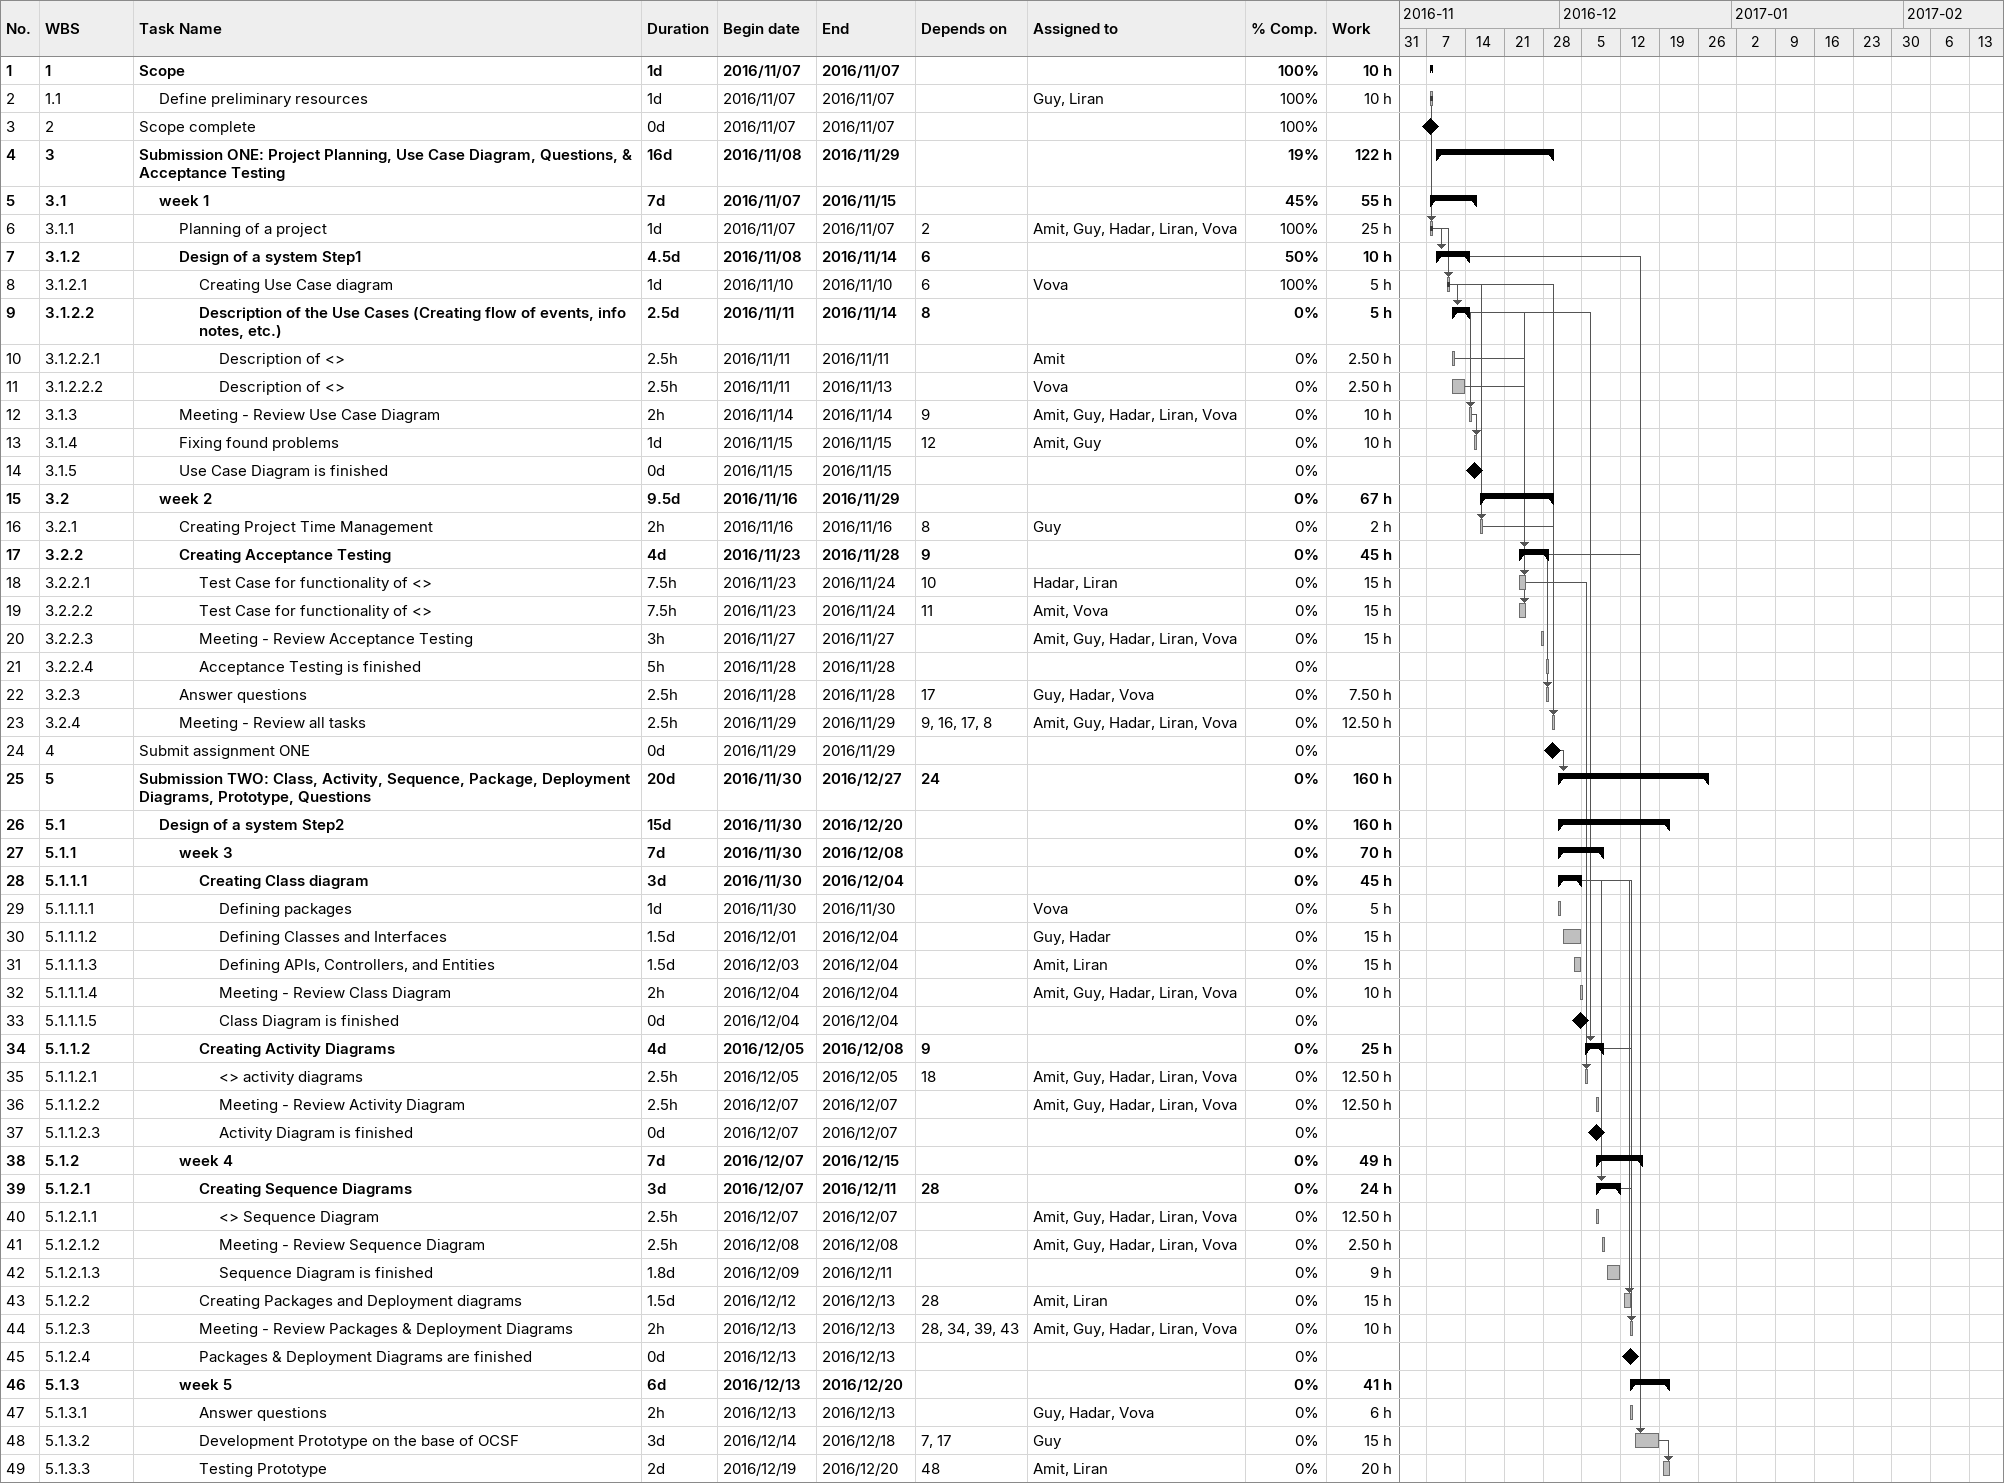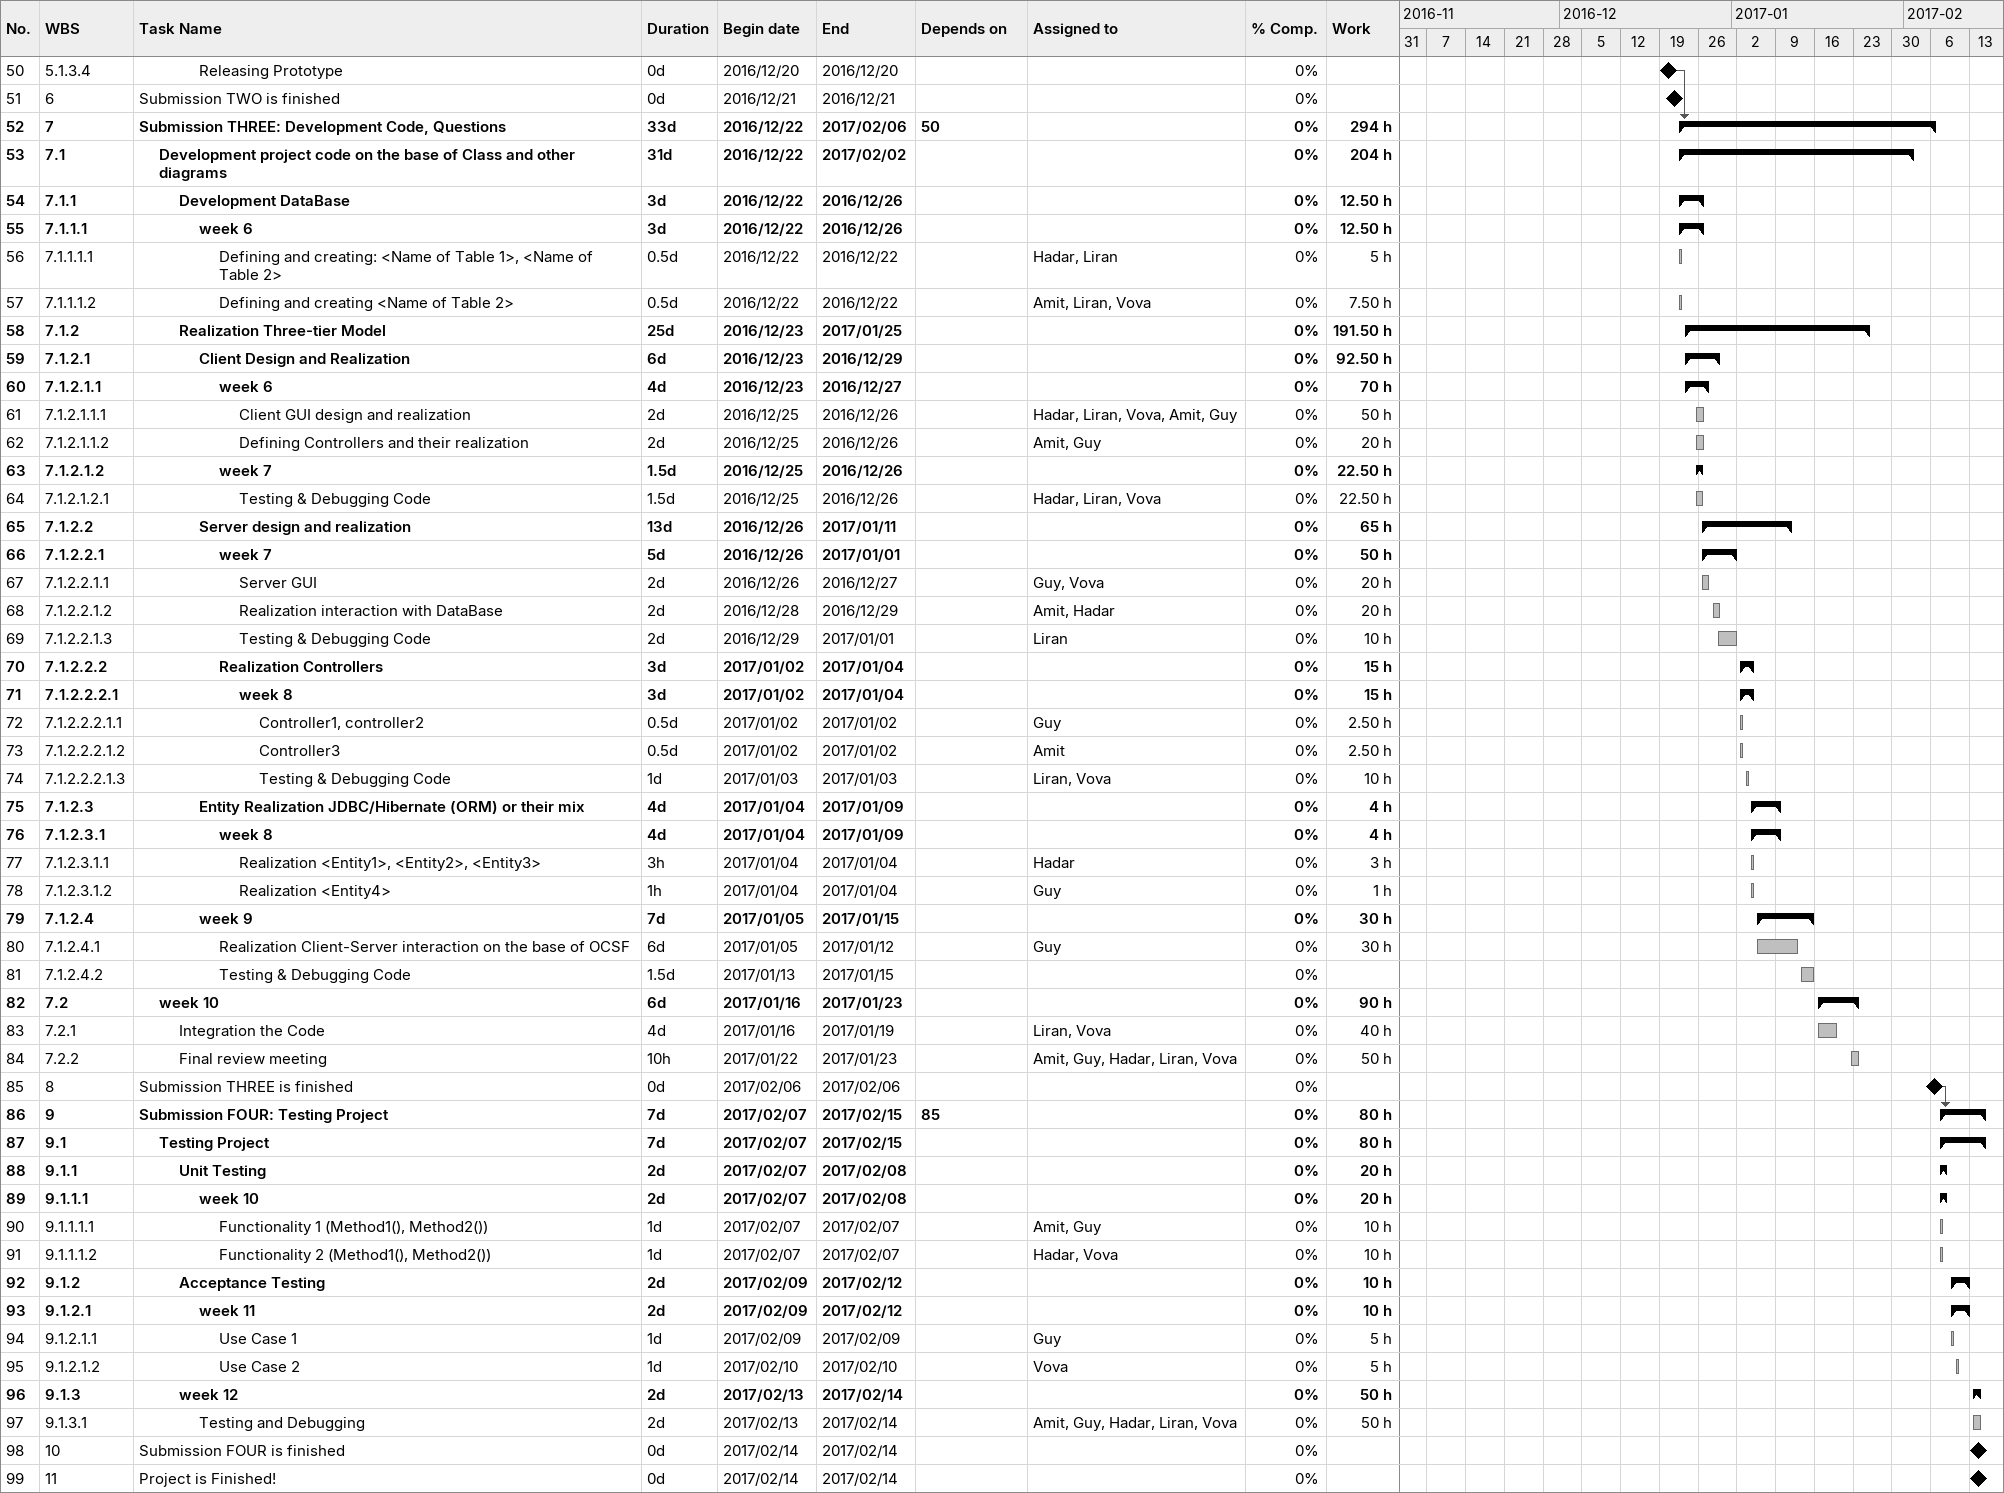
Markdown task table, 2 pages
| ID | WBS | Task | Duration | Start | Finish | Predecessors | Resources | % complete | Work (h) |
|---|---|---|---|---|---|---|---|---|---|
| 1 | 1 | **Scope** | 1d | 2016-11-07 | 2016-11-07 |  |  | 100 | 10 |
| 2 | 1.1 | Define preliminary resources | 1d | 2016-11-07 | 2016-11-07 |  | Guy, Liran | 100 | 10 |
| 3 | 2 | Scope complete | 0d | 2016-11-07 | 2016-11-07 |  |  | 100 |  |
| 4 | 3 | **Submission ONE: Project Planning, Use Case Diagram, Questions, & Acceptance Testing** | 16d | 2016-11-08 | 2016-11-29 |  |  | 19 | 122 |
| 5 | 3.1 | **week 1** | 7d | 2016-11-07 | 2016-11-15 |  |  | 45 | 55 |
| 6 | 3.1.1 | Planning of a project | 1d | 2016-11-07 | 2016-11-07 | 2 | Amit, Guy, Hadar, Liran, Vova | 100 | 25 |
| 7 | 3.1.2 | **Design of a system Step1** | 4.5d | 2016-11-08 | 2016-11-14 | 6 |  | 50 | 10 |
| 8 | 3.1.2.1 | Creating Use Case diagram | 1d | 2016-11-10 | 2016-11-10 | 6 | Vova | 100 | 5 |
| 9 | 3.1.2.2 | **Description of the Use Cases (Creating flow of events, info notes, etc.)** | 2.5d | 2016-11-11 | 2016-11-14 | 8 |  | 0 | 5 |
| 10 | 3.1.2.2.1 | Description of <> | 2.5h | 2016-11-11 | 2016-11-11 |  | Amit | 0 | 2.50 |
| 11 | 3.1.2.2.2 | Description of <> | 2.5h | 2016-11-11 | 2016-11-13 |  | Vova | 0 | 2.50 |
| 12 | 3.1.3 | Meeting - Review Use Case Diagram | 2h | 2016-11-14 | 2016-11-14 | 9 | Amit, Guy, Hadar, Liran, Vova | 0 | 10 |
| 13 | 3.1.4 | Fixing found problems | 1d | 2016-11-15 | 2016-11-15 | 12 | Amit, Guy | 0 | 10 |
| 14 | 3.1.5 | Use Case Diagram is finished | 0d | 2016-11-15 | 2016-11-15 |  |  | 0 |  |
| 15 | 3.2 | **week 2** | 9.5d | 2016-11-16 | 2016-11-29 |  |  | 0 | 67 |
| 16 | 3.2.1 | Creating Project Time Management | 2h | 2016-11-16 | 2016-11-16 | 8 | Guy | 0 | 2 |
| 17 | 3.2.2 | **Creating Acceptance Testing** | 4d | 2016-11-23 | 2016-11-28 | 9 |  | 0 | 45 |
| 18 | 3.2.2.1 | Test Case for functionality of <> | 7.5h | 2016-11-23 | 2016-11-24 | 10 | Hadar, Liran | 0 | 15 |
| 19 | 3.2.2.2 | Test Case for functionality of <> | 7.5h | 2016-11-23 | 2016-11-24 | 11 | Amit, Vova | 0 | 15 |
| 20 | 3.2.2.3 | Meeting - Review Acceptance Testing | 3h | 2016-11-27 | 2016-11-27 |  | Amit, Guy, Hadar, Liran, Vova | 0 | 15 |
| 21 | 3.2.2.4 | Acceptance Testing is finished | 5h | 2016-11-28 | 2016-11-28 |  |  | 0 |  |
| 22 | 3.2.3 | Answer questions | 2.5h | 2016-11-28 | 2016-11-28 | 17 | Guy, Hadar, Vova | 0 | 7.50 |
| 23 | 3.2.4 | Meeting - Review all tasks | 2.5h | 2016-11-29 | 2016-11-29 | 9, 16, 17, 8 | Amit, Guy, Hadar, Liran, Vova | 0 | 12.50 |
| 24 | 4 | Submit assignment ONE | 0d | 2016-11-29 | 2016-11-29 |  |  | 0 |  |
| 25 | 5 | **Submission TWO: Class, Activity, Sequence, Package, Deployment Diagrams, Prototype, Questions** | 20d | 2016-11-30 | 2016-12-27 | 24 |  | 0 | 160 |
| 26 | 5.1 | **Design of a system Step2** | 15d | 2016-11-30 | 2016-12-20 |  |  | 0 | 160 |
| 27 | 5.1.1 | **week 3** | 7d | 2016-11-30 | 2016-12-08 |  |  | 0 | 70 |
| 28 | 5.1.1.1 | **Creating Class diagram** | 3d | 2016-11-30 | 2016-12-04 |  |  | 0 | 45 |
| 29 | 5.1.1.1.1 | Defining packages | 1d | 2016-11-30 | 2016-11-30 |  | Vova | 0 | 5 |
| 30 | 5.1.1.1.2 | Defining Classes and Interfaces | 1.5d | 2016-12-01 | 2016-12-04 |  | Guy, Hadar | 0 | 15 |
| 31 | 5.1.1.1.3 | Defining APIs, Controllers, and Entities | 1.5d | 2016-12-03 | 2016-12-04 |  | Amit, Liran | 0 | 15 |
| 32 | 5.1.1.1.4 | Meeting - Review Class Diagram | 2h | 2016-12-04 | 2016-12-04 |  | Amit, Guy, Hadar, Liran, Vova | 0 | 10 |
| 33 | 5.1.1.1.5 | Class Diagram is finished | 0d | 2016-12-04 | 2016-12-04 |  |  | 0 |  |
| 34 | 5.1.1.2 | **Creating Activity Diagrams** | 4d | 2016-12-05 | 2016-12-08 | 9 |  | 0 | 25 |
| 35 | 5.1.1.2.1 | <> activity diagrams | 2.5h | 2016-12-05 | 2016-12-05 | 18 | Amit, Guy, Hadar, Liran, Vova | 0 | 12.50 |
| 36 | 5.1.1.2.2 | Meeting - Review Activity Diagram | 2.5h | 2016-12-07 | 2016-12-07 |  | Amit, Guy, Hadar, Liran, Vova | 0 | 12.50 |
| 37 | 5.1.1.2.3 | Activity Diagram is finished | 0d | 2016-12-07 | 2016-12-07 |  |  | 0 |  |
| 38 | 5.1.2 | **week 4** | 7d | 2016-12-07 | 2016-12-15 |  |  | 0 | 49 |
| 39 | 5.1.2.1 | **Creating Sequence Diagrams** | 3d | 2016-12-07 | 2016-12-11 | 28 |  | 0 | 24 |
| 40 | 5.1.2.1.1 | <> Sequence Diagram | 2.5h | 2016-12-07 | 2016-12-07 |  | Amit, Guy, Hadar, Liran, Vova | 0 | 12.50 |
| 41 | 5.1.2.1.2 | Meeting - Review Sequence Diagram | 2.5h | 2016-12-08 | 2016-12-08 |  | Amit, Guy, Hadar, Liran, Vova | 0 | 2.50 |
| 42 | 5.1.2.1.3 | Sequence Diagram is finished | 1.8d | 2016-12-09 | 2016-12-11 |  |  | 0 | 9 |
| 43 | 5.1.2.2 | Creating Packages and Deployment diagrams | 1.5d | 2016-12-12 | 2016-12-13 | 28 | Amit, Liran | 0 | 15 |
| 44 | 5.1.2.3 | Meeting - Review Packages & Deployment Diagrams | 2h | 2016-12-13 | 2016-12-13 | 28, 34, 39, 43 | Amit, Guy, Hadar, Liran, Vova | 0 | 10 |
| 45 | 5.1.2.4 | Packages & Deployment Diagrams are finished | 0d | 2016-12-13 | 2016-12-13 |  |  | 0 |  |
| 46 | 5.1.3 | **week 5** | 6d | 2016-12-13 | 2016-12-20 |  |  | 0 | 41 |
| 47 | 5.1.3.1 | Answer questions | 2h | 2016-12-13 | 2016-12-13 |  | Guy, Hadar, Vova | 0 | 6 |
| 48 | 5.1.3.2 | Development Prototype on the base of OCSF | 3d | 2016-12-14 | 2016-12-18 | 7, 17 | Guy | 0 | 15 |
| 49 | 5.1.3.3 | Testing Prototype | 2d | 2016-12-19 | 2016-12-20 | 48 | Amit, Liran | 0 | 20 |
| 50 | 5.1.3.4 | Releasing Prototype | 0d | 2016-12-20 | 2016-12-20 |  |  | 0 |  |
| 51 | 6 | Submission TWO is finished | 0d | 2016-12-21 | 2016-12-21 |  |  | 0 |  |
| 52 | 7 | **Submission THREE: Development Code, Questions** | 33d | 2016-12-22 | 2017-02-06 | 50 |  | 0 | 294 |
| 53 | 7.1 | **Development project code on the base of Class and other diagrams** | 31d | 2016-12-22 | 2017-02-02 |  |  | 0 | 204 |
| 54 | 7.1.1 | **Development DataBase** | 3d | 2016-12-22 | 2016-12-26 |  |  | 0 | 12.50 |
| 55 | 7.1.1.1 | **week 6** | 3d | 2016-12-22 | 2016-12-26 |  |  | 0 | 12.50 |
| 56 | 7.1.1.1.1 | Defining and creating: <Name of Table 1>, <Name of Table 2> | 0.5d | 2016-12-22 | 2016-12-22 |  | Hadar, Liran | 0 | 5 |
| 57 | 7.1.1.1.2 | Defining and creating <Name of Table 2> | 0.5d | 2016-12-22 | 2016-12-22 |  | Amit, Liran, Vova | 0 | 7.50 |
| 58 | 7.1.2 | **Realization Three-tier Model** | 25d | 2016-12-23 | 2017-01-25 |  |  | 0 | 191.50 |
| 59 | 7.1.2.1 | **Client Design and Realization** | 6d | 2016-12-23 | 2016-12-29 |  |  | 0 | 92.50 |
| 60 | 7.1.2.1.1 | **week 6** | 4d | 2016-12-23 | 2016-12-27 |  |  | 0 | 70 |
| 61 | 7.1.2.1.1.1 | Client GUI design and realization | 2d | 2016-12-25 | 2016-12-26 |  | Hadar, Liran, Vova, Amit, Guy | 0 | 50 |
| 62 | 7.1.2.1.1.2 | Defining Controllers and their realization | 2d | 2016-12-25 | 2016-12-26 |  | Amit, Guy | 0 | 20 |
| 63 | 7.1.2.1.2 | **week 7** | 1.5d | 2016-12-25 | 2016-12-26 |  |  | 0 | 22.50 |
| 64 | 7.1.2.1.2.1 | Testing & Debugging Code | 1.5d | 2016-12-25 | 2016-12-26 |  | Hadar, Liran, Vova | 0 | 22.50 |
| 65 | 7.1.2.2 | **Server design and realization** | 13d | 2016-12-26 | 2017-01-11 |  |  | 0 | 65 |
| 66 | 7.1.2.2.1 | **week 7** | 5d | 2016-12-26 | 2017-01-01 |  |  | 0 | 50 |
| 67 | 7.1.2.2.1.1 | Server GUI | 2d | 2016-12-26 | 2016-12-27 |  | Guy, Vova | 0 | 20 |
| 68 | 7.1.2.2.1.2 | Realization interaction with DataBase | 2d | 2016-12-28 | 2016-12-29 |  | Amit, Hadar | 0 | 20 |
| 69 | 7.1.2.2.1.3 | Testing & Debugging Code | 2d | 2016-12-29 | 2017-01-01 |  | Liran | 0 | 10 |
| 70 | 7.1.2.2.2 | **Realization Controllers** | 3d | 2017-01-02 | 2017-01-04 |  |  | 0 | 15 |
| 71 | 7.1.2.2.2.1 | **week 8** | 3d | 2017-01-02 | 2017-01-04 |  |  | 0 | 15 |
| 72 | 7.1.2.2.2.1.1 | Controller1, controller2 | 0.5d | 2017-01-02 | 2017-01-02 |  | Guy | 0 | 2.50 |
| 73 | 7.1.2.2.2.1.2 | Controller3 | 0.5d | 2017-01-02 | 2017-01-02 |  | Amit | 0 | 2.50 |
| 74 | 7.1.2.2.2.1.3 | Testing & Debugging Code | 1d | 2017-01-03 | 2017-01-03 |  | Liran, Vova | 0 | 10 |
| 75 | 7.1.2.3 | **Entity Realization JDBC/Hibernate (ORM) or their mix** | 4d | 2017-01-04 | 2017-01-09 |  |  | 0 | 4 |
| 76 | 7.1.2.3.1 | **week 8** | 4d | 2017-01-04 | 2017-01-09 |  |  | 0 | 4 |
| 77 | 7.1.2.3.1.1 | Realization <Entity1>, <Entity2>, <Entity3> | 3h | 2017-01-04 | 2017-01-04 |  | Hadar | 0 | 3 |
| 78 | 7.1.2.3.1.2 | Realization <Entity4> | 1h | 2017-01-04 | 2017-01-04 |  | Guy | 0 | 1 |
| 79 | 7.1.2.4 | **week 9** | 7d | 2017-01-05 | 2017-01-15 |  |  | 0 | 30 |
| 80 | 7.1.2.4.1 | Realization Client-Server interaction on the base of OCSF | 6d | 2017-01-05 | 2017-01-12 |  | Guy | 0 | 30 |
| 81 | 7.1.2.4.2 | Testing & Debugging Code | 1.5d | 2017-01-13 | 2017-01-15 |  |  | 0 |  |
| 82 | 7.2 | **week 10** | 6d | 2017-01-16 | 2017-01-23 |  |  | 0 | 90 |
| 83 | 7.2.1 | Integration the Code | 4d | 2017-01-16 | 2017-01-19 |  | Liran, Vova | 0 | 40 |
| 84 | 7.2.2 | Final review meeting | 10h | 2017-01-22 | 2017-01-23 |  | Amit, Guy, Hadar, Liran, Vova | 0 | 50 |
| 85 | 8 | Submission THREE is finished | 0d | 2017-02-06 | 2017-02-06 |  |  | 0 |  |
| 86 | 9 | **Submission FOUR: Testing Project** | 7d | 2017-02-07 | 2017-02-15 | 85 |  | 0 | 80 |
| 87 | 9.1 | **Testing Project** | 7d | 2017-02-07 | 2017-02-15 |  |  | 0 | 80 |
| 88 | 9.1.1 | **Unit Testing** | 2d | 2017-02-07 | 2017-02-08 |  |  | 0 | 20 |
| 89 | 9.1.1.1 | **week 10** | 2d | 2017-02-07 | 2017-02-08 |  |  | 0 | 20 |
| 90 | 9.1.1.1.1 | Functionality 1 (Method1(), Method2()) | 1d | 2017-02-07 | 2017-02-07 |  | Amit, Guy | 0 | 10 |
| 91 | 9.1.1.1.2 | Functionality 2 (Method1(), Method2()) | 1d | 2017-02-07 | 2017-02-07 |  | Hadar, Vova | 0 | 10 |
| 92 | 9.1.2 | **Acceptance Testing** | 2d | 2017-02-09 | 2017-02-12 |  |  | 0 | 10 |
| 93 | 9.1.2.1 | **week 11** | 2d | 2017-02-09 | 2017-02-12 |  |  | 0 | 10 |
| 94 | 9.1.2.1.1 | Use Case 1 | 1d | 2017-02-09 | 2017-02-09 |  | Guy | 0 | 5 |
| 95 | 9.1.2.1.2 | Use Case 2 | 1d | 2017-02-10 | 2017-02-10 |  | Vova | 0 | 5 |
| 96 | 9.1.3 | **week 12** | 2d | 2017-02-13 | 2017-02-14 |  |  | 0 | 50 |
| 97 | 9.1.3.1 | Testing and Debugging | 2d | 2017-02-13 | 2017-02-14 |  | Amit, Guy, Hadar, Liran, Vova | 0 | 50 |
| 98 | 10 | Submission FOUR is finished | 0d | 2017-02-14 | 2017-02-14 |  |  | 0 |  |
| 99 | 11 | Project is Finished! | 0d | 2017-02-14 | 2017-02-14 |  |  | 0 |  |
